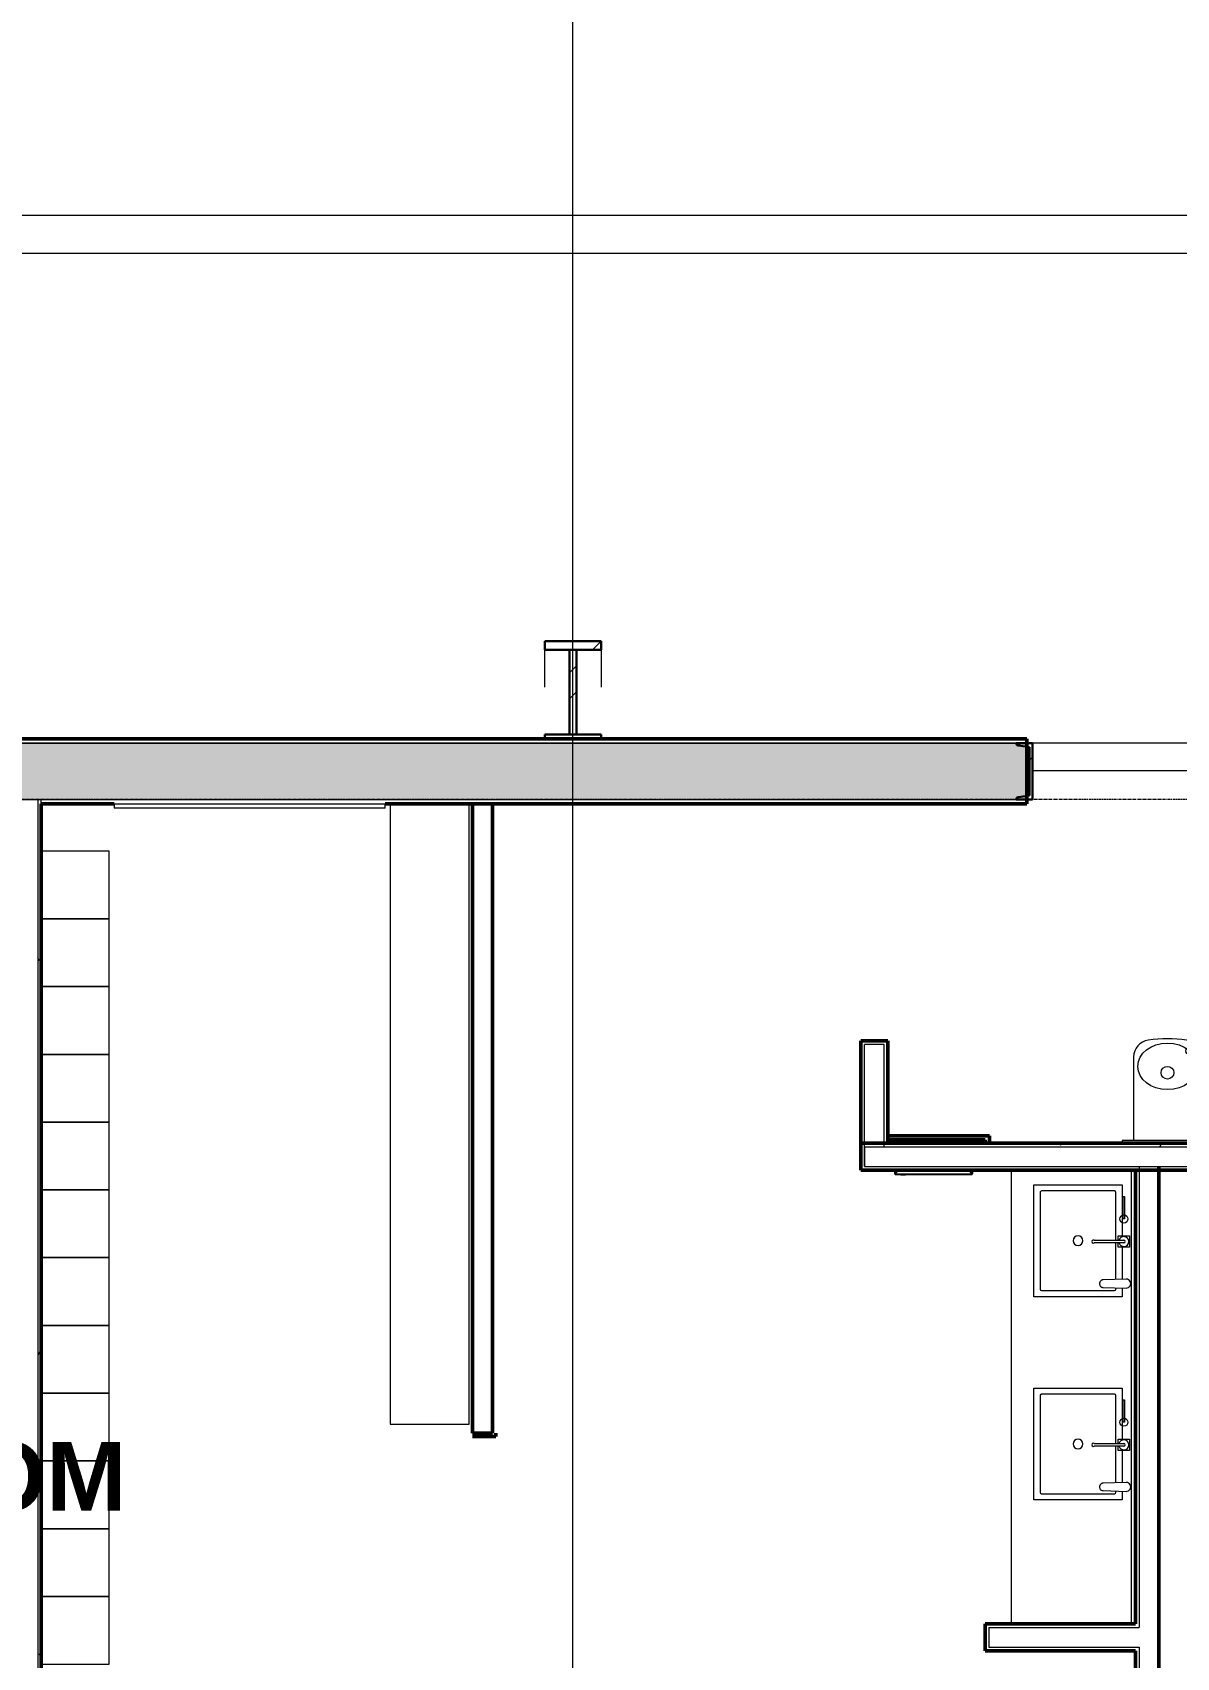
# Model space of a CAD drawing. Header units: inches. Extents: x 15537 to 31673, y -30778 to -16067.
# Drawn here: x 25306.2 to 25508.8, y -22521.5 to -22233.7 of the extents above; entities that cross this region are included whole.
import ezdxf

# ---------------------------------------------------------------- set-up
doc = ezdxf.new("R2010")
doc.units = ezdxf.units.IN
doc.header["$MEASUREMENT"] = 0
doc.linetypes.add('Grid Line 1_2_', pattern=[0.875, 0.5, -0.125, 0.125, -0.125])
for name, color, linetype, lineweight in [('A-AREA', 32, 'Continuous', 9), ('A-AREA-IDEN', 2, 'Continuous', 9), ('A-FLOR', 192, 'Continuous', 13), ('A-GENM', 13, 'Continuous', 9), ('A-WALL', 113, 'Continuous', 13), ('A-WALL-PATT', 111, 'Continuous', 50), ('G-ANNO-SYMB', 111, 'Continuous', 9), ('I-FURN', 30, 'Continuous', 9), ('I-WALL', 2, 'Continuous', 13), ('L-SITE-WALL', 31, 'Continuous', 13), ('P-SANR-FIXT', 6, 'Continuous', 9), ('Q-CASE', 31, 'Continuous', 9), ('Q-SPCQ', 91, 'Continuous', 9), ('S-BEAM', 12, 'Continuous', 9), ('S-COLS', 52, 'Continuous', 9), ('S-GRID', 1, 'Continuous', 9)]:
    doc.layers.add(name, color=color, linetype=linetype, lineweight=lineweight)
doc.styles.add('Arial_B_1', font='arialbd.ttf', dxfattribs={"height": 12.177074})
pattern_1 = [(0, (0, 0), (30.72, 7.68), [1.267, -21.773, 1.267, -21.773, -122.88]), (0, (0, 0), (30.72, 7.68), [-46.08, 1.267, -44.813, 1.267, -21.773, -53.76]), (0, (0, 0), (30.72, 7.68), [-115.2, 1.267, -14.093, 1.267, -37.133]), (120, (11.52, 3.84), (-22.0110751, 22.7643004), [1.267, -21.773, 1.267, -21.773, -122.88]), (120, (11.52, 3.84), (-22.0110751, 22.7643004), [-46.08, 1.267, -44.813, 1.267, -21.773, -53.76]), (120, (11.52, 3.84), (-22.0110751, 22.7643004), [-115.2, 1.267, -14.093, 1.267, -37.133]), (240, (15.36, 19.2), (-8.7089249, -30.4443004), [1.267, -21.773, 1.267, -21.773, -122.88]), (240, (15.36, 19.2), (-8.7089249, -30.4443004), [-46.08, 1.267, -44.813, 1.267, -21.773, -53.76]), (240, (15.36, 19.2), (-8.7089249, -30.4443004), [-115.2, 1.267, -14.093, 1.267, -37.133])]
pattern_2 = [(225, (25401.89, -22360.053), (9.503515, -9.503515), []), (225, (25401.89, -22374.453), (9.503515, -9.503515), [])]

# ---------------------------------------------------------------- blocks, each defined once
blk = doc.blocks.new('Furniture 8 - F_- Enlarged0')
at = {"layer": 'I-FURN', "color": 7}
for p, q in [((25350.61, -22496.3), (25350.61, -22606.18)), ((25364.61, -22606.18), (25364.61, -22496.3)), ((25350.61, -22606.18), (25364.61, -22606.18))]:
    blk.add_line(p, q, dxfattribs=at)
blk = doc.blocks.new('Locker-Double S_- Enlarged1')
at = {"layer": 'I-FURN', "color": 7}
for p, q in [((6, 6), (-6, 6)), ((-6, 6), (-6, -6)), ((6, -6), (6, 6)), ((-6, -6), (6, -6))]:
    blk.add_line(p, q, dxfattribs=at)
blk = doc.blocks.new('Drinking_Founta_- Enlarged1')
at = {"layer": 'P-SANR-FIXT', "color": 7}
for p, q in [((13.07, 19.18), (13.07, 4.38)), ((25.07, 4.38), (25.07, 19.18)), ((29.07, 13.43), (29.07, 4.38)), ((41.07, 4.38), (41.07, 13.43)), ((43.07, 4.38), (11.07, 4.38)), ((11.07, 4.38), (11.07, 3.88)), ((43.07, 3.88), (43.07, 4.38))]:
    blk.add_line(p, q, dxfattribs=at)
for centre, radius in [((22.94, 20.23), 0.625), ((19.07, 16.38), 1.13), ((38.94, 14.51), 0.625), ((35.07, 10.63), 1.13)]:
    blk.add_circle(centre, radius, dxfattribs=at)
for centre, radius, start, end in [((16.07, 19.18), 3, 97.5776, 180), ((19.07, -3.37), 25.75, 82.4224, 97.5776), ((22.07, 19.18), 3, 360, 82.4224), ((32.07, 13.43), 3, 97.5776, 180), ((35.07, -9.12), 25.75, 82.4224, 97.5776), ((38.07, 13.43), 3, 360, 82.4224)]:
    blk.add_arc(centre, radius, start, end, dxfattribs=at)
for centre, ratio in [((19.07, 17.51), 0.786373), ((35.07, 11.76), 0.786365)]:
    blk.add_ellipse(centre, major_axis=(-5.25, 0), ratio=ratio, dxfattribs=at)
blk = doc.blocks.new('Soap_Dispenser-_- Enlarged0')
at = {"layer": 'A-GENM', "color": 7}
for p, q in [((-0.79, 0), (-0.66, -4.1)), ((0.66, -4.1), (0.79, -0.03))]:
    blk.add_line(p, q, dxfattribs=at)
blk.add_arc((0, 0), 0.791, 358.1479, 179.999, dxfattribs=at)
blk.add_open_spline([(-0.66, -4.1), (-0.66, -4.15), (-0.65, -4.25), (-0.6, -4.4), (-0.51, -4.53), (-0.35, -4.67), (-0.08, -4.76), (0.21, -4.73), (0.42, -4.61), (0.56, -4.47), (0.65, -4.29), (0.66, -4.16), (0.66, -4.1)], degree=3, knots=[0, 0, 0, 0, 0.076923, 0.153846, 0.230769, 0.307692, 0.461538, 0.615385, 0.711538, 0.807692, 0.903846, 1, 1, 1, 1], dxfattribs=at)
blk = doc.blocks.new('Dispenser_Dispo_- Enlarged0')
at = {"layer": 'Q-SPCQ', "color": 50, "lineweight": 20}
for p, q in [((25459.7, -22430.43), (25459.7, -22429.89)), ((25459.7, -22429.89), (25459.76, -22429.89)), ((25459.76, -22429.89), (25459.76, -22429.84)), ((25459.76, -22429.89), (25459.76, -22430.43)), ((25459.76, -22429.89), (25471.8, -22429.89)), ((25471.8, -22429.84), (25471.8, -22429.89)), ((25471.8, -22429.89), (25471.8, -22430.43)), ((25471.8, -22429.89), (25471.86, -22429.89)), ((25471.86, -22429.89), (25471.86, -22430.43)), ((25458.89, -22435.86), (25458.89, -22435.26)), ((25458.89, -22435.26), (25459.75, -22435.26)), ((25458.97, -22435.26), (25458.97, -22435.94)), ((25459.05, -22435.21), (25459.05, -22435.18)), ((25459.7, -22435.21), (25459.05, -22435.21)), ((25472.21, -22435.26), (25459.27, -22435.26)), ((25459.27, -22435.26), (25459.27, -22435.55)), ((25459.97, -22435.2), (25459.75, -22435.2)), ((25459.75, -22435.26), (25459.75, -22435.2)), ((25459.77, -22435.26), (25459.77, -22435.2)), ((25459.8, -22435.18), (25459.8, -22435.26)), ((25460.04, -22435.26), (25459.97, -22435.2)), ((25460.43, -22435.18), (25460.43, -22435.26)), ((25460.71, -22435.26), (25460.71, -22435.18)), ((25470.93, -22435.18), (25470.93, -22435.26)), ((25470.96, -22435.26), (25470.96, -22435.18)), ((25471.09, -22435.18), (25471.09, -22435.26)), ((25471.15, -22435.18), (25471.15, -22435.26)), ((25471.76, -22435.18), (25471.76, -22435.26)), ((25472.03, -22435.21), (25471.86, -22435.21)), ((25472.03, -22435.21), (25472.53, -22435.21)), ((25472.03, -22435.25), (25472.03, -22435.21)), ((25472.47, -22435.25), (25472.03, -22435.25)), ((25472.26, -22435.31), (25472.26, -22435.56)), ((25472.26, -22435.55), (25472.27, -22435.33)), ((25472.27, -22435.33), (25472.59, -22435.33)), ((25472.51, -22435.18), (25472.51, -22435.21)), ((25472.53, -22435.18), (25472.53, -22435.21)), ((25472.56, -22435.94), (25472.56, -22435.33)), ((25472.59, -22435.28), (25472.59, -22435.33)), ((25472.59, -22435.33), (25472.64, -22435.33)), ((25472.64, -22435.33), (25472.64, -22435.86)), ((25458.89, -22435.86), (25472.56, -22435.86)), ((25459.27, -22435.55), (25458.97, -22435.86)), ((25458.97, -22435.94), (25472.56, -22435.94)), ((25459.93, -22435.94), (25458.97, -22435.94)), ((25459.93, -22436.07), (25459.93, -22435.94)), ((25460.8, -22436.07), (25459.93, -22436.07)), ((25460.78, -22436.09), (25459.95, -22436.09)), ((25472.56, -22435.94), (25460.8, -22435.94)), ((25460.8, -22435.94), (25460.8, -22436.07)), ((25472.56, -22435.86), (25472.26, -22435.56)), ((25472.56, -22435.86), (25472.64, -22435.86))]:
    blk.add_line(p, q, dxfattribs=at)
for centre, radius, start, end in [((25459.7, -22435.15), 0.0665, 270, 312.1544), ((25472.21, -22435.31), 0.05, 0, 90), ((25472.53, -22435.28), 0.0625, 153.896, 233.1301), ((25472.53, -22435.28), 0.0625, 302.4117, 90.0728), ((25472.53, -22435.28), 0.0625, 359.8391, 90), ((25458.97, -22435.86), 0.0768, 180, 270), ((25458.97, -22435.86), 0.029, 180, 270), ((25459.95, -22436.07), 0.02, 180, 270), ((25460.78, -22436.07), 0.02, 270, 0), ((25472.56, -22435.86), 0.0763, 270, 0)]:
    blk.add_arc(centre, radius, start, end, dxfattribs=at)
blk = doc.blocks.new('Faucet-Lavatory_- Enlarged0')
at = {"layer": 'P-SANR-FIXT'}
for p, q in [((-0.25, 0), (-0.25, 5.25)), ((0.25, 5.25), (0.25, 0)), ((-1, 1), (-0.25, 1)), ((-1, -1), (-1, 1)), ((0.25, 1), (1, 1)), ((1, 1), (1, -1)), ((4, 0.12), (8, 0.12)), ((4, -0.12), (4, 0.12)), ((8, 0.12), (8, -0.12)), ((1, -1), (-1, -1)), ((8, -0.12), (4, -0.12))]:
    blk.add_line(p, q, dxfattribs=at)
blk.add_circle((4, 0), 0.719, dxfattribs=at)
for centre, radius, start, end in [((0, 5.37), 0.281, 332.734, 207.266), ((0, 0), 0.875, 108.1827, 180), ((0, 0), 0.875, 360, 71.8173), ((0, 0), 0.875, 180, 360), ((0, 0), 0.25, 180, 0)]:
    blk.add_arc(centre, radius, start, end, dxfattribs=at)
blk = doc.blocks.new('Bradley-Washroo_- Enlarged1')
at = {"layer": 'Q-SPCQ', "color": 7}
for p, q in [((25320.64, -22370.3), (25368.64, -22370.3)), ((25320.64, -22370.3), (25320.64, -22371.05)), ((25368.64, -22371.05), (25320.64, -22371.05)), ((25368.64, -22371.05), (25368.64, -22370.3))]:
    blk.add_line(p, q, dxfattribs=at)
blk = doc.blocks.new('Counter Top - 2_- Enlarged0')
at = {"layer": 'Q-CASE', "color": 7}
for p, q in [((33.11, -0.75), (-47.26, -0.75)), ((-47.26, -22), (33.11, -22))]:
    blk.add_line(p, q, dxfattribs=at)
blk = doc.blocks.new('Sink-Under_Coun_- Enlarged0')
at = {"layer": 'P-SANR-FIXT', "color": 7}
for p, q in [((-9.91, -7.81), (-9.91, 7.81)), ((-9.91, 7.81), (-0.85, 7.81)), ((-8.81, 6.46), (-8.81, -6.46)), ((-0.1, 6.71), (-8.56, 6.71)), ((6.87, 6.71), (0.4, 6.71)), ((1.15, 7.81), (6.83, 7.81)), ((8.56, 6.71), (8.33, 6.71)), ((8.37, 7.81), (9.91, 7.81)), ((8.81, -6.46), (8.81, 6.46)), ((9.91, 7.81), (9.91, -7.81)), ((9.91, -7.81), (-9.91, -7.81)), ((-8.56, -6.71), (8.56, -6.71))]:
    blk.add_line(p, q, dxfattribs=at)
for centre, radius, start, end in [((-8.56, 6.46), 0.25, 90, 180), ((8.56, 6.46), 0.25, 360, 90), ((0, 0), 0.875, 360, 180), ((0, 0), 0.875, 180, 360), ((-8.56, -6.46), 0.25, 180, 270), ((8.56, -6.46), 0.25, 270, 360)]:
    blk.add_arc(centre, radius, start, end, dxfattribs=at)
blk = doc.blocks.new('Locker Rooms an_- Enlarged0')
at = {"layer": 'A-WALL-PATT', "lineweight": 9}
h = blk.add_hatch(dxfattribs=at)
h.set_pattern_fill('FP_13', style=0, pattern_type=2)
h.set_pattern_definition(pattern_1)
h.paths.add_polyline_path([(25452.89, -22434.55), (25453.52, -22434.55), (25453.52, -22431.05), (25501.52, -22431.05), (25501.52, -22430.43), (25452.89, -22430.43), (25452.89, -22431.05)], flags=0)
h = blk.add_hatch(dxfattribs=at)
h.set_pattern_fill('FP_13', style=0, pattern_type=2)
h.set_pattern_definition(pattern_1)
h.paths.add_polyline_path([(25501.52, -22691.3), (25502.14, -22691.3), (25502.14, -22519.68), (25501.52, -22519.68), (25501.52, -22690.76)], flags=0)
h.paths.add_polyline_path([(25501.52, -22516.18), (25502.14, -22516.18), (25502.14, -22434.55), (25501.52, -22434.55), (25501.52, -22515.55)], flags=0)
at = {"layer": 'A-WALL', "color": 10}
for p, q in [((25453.52, -22431.05), (25453.52, -22434.55)), ((25453.52, -22431.05), (25501.52, -22431.05)), ((25501.52, -22431.05), (25502.14, -22431.05)), ((25453.52, -22434.55), (25501.52, -22434.55)), ((25501.52, -22434.55), (25502.14, -22434.55)), ((25502.14, -22434.55), (25502.14, -22516.18)), ((25475.52, -22516.18), (25475.52, -22519.68)), ((25475.52, -22516.18), (25501.52, -22516.18)), ((25501.52, -22516.18), (25502.14, -22516.18)), ((25475.52, -22519.68), (25501.52, -22519.68)), ((25501.52, -22519.68), (25502.14, -22519.68)), ((25502.14, -22519.68), (25502.14, -22691.3))]:
    blk.add_line(p, q, dxfattribs=at)
at = {"layer": 'I-WALL', "color": 250, "lineweight": 50}
for p, q in [((25384.14, -22370.3), (25384.14, -22481.74)), ((25387.64, -22370.3), (25384.14, -22370.3)), ((25387.64, -22481.74), (25387.64, -22370.3)), ((25474.89, -22429.09), (25457.64, -22429.09)), ((25457.64, -22429.09), (25457.64, -22429.84)), ((25475.64, -22429.09), (25474.89, -22429.09)), ((25475.64, -22430.43), (25475.64, -22429.09)), ((25501.52, -22430.43), (25452.89, -22430.43)), ((25452.89, -22430.43), (25452.89, -22431.05)), ((25452.89, -22431.05), (25452.89, -22434.55)), ((25457.64, -22429.84), (25474.89, -22429.84)), ((25474.89, -22429.84), (25474.89, -22430.43)), ((25474.89, -22430.43), (25475.64, -22430.43)), ((25452.89, -22434.55), (25452.89, -22435.18)), ((25452.89, -22435.18), (25501.52, -22435.18)), ((25501.52, -22435.18), (25501.52, -22515.55)), ((25505.64, -22695.43), (25505.64, -22434.55)), ((25384.14, -22481.74), (25387.64, -22481.74)), ((25387.64, -22481.74), (25384.14, -22481.74)), ((25384.14, -22482.37), (25388.27, -22482.37)), ((25388.27, -22482.37), (25388.27, -22481.74)), ((25501.52, -22515.55), (25474.89, -22515.55)), ((25474.89, -22515.55), (25474.89, -22516.18)), ((25474.89, -22516.18), (25474.89, -22519.68)), ((25474.89, -22519.68), (25474.89, -22520.3)), ((25474.89, -22520.3), (25501.52, -22520.3)), ((25501.52, -22520.3), (25501.52, -22691.3))]:
    blk.add_line(p, q, dxfattribs=at)
at = {"color": 10, "lineweight": 13}
for name, p in [('Bradley-Washroo_- Enlarged1', (0, 0)), ('Furniture 8 - F_- Enlarged0', (18.9, 126)), ('Drinking_Founta_- Enlarged1', (25488.1, -22434.31)), ('Dispenser_Dispo_- Enlarged0', (0, 0))]:
    blk.add_blockref(name, p, dxfattribs=at)
for name, p, rotation in [('Locker-Double S_- Enlarged1', (25313.77, -22384.68), 270), ('Locker-Double S_- Enlarged1', (25313.77, -22396.68), 270), ('Locker-Double S_- Enlarged1', (25313.77, -22408.68), 270), ('Locker-Double S_- Enlarged1', (25313.77, -22420.68), 270), ('Locker-Double S_- Enlarged1', (25313.77, -22432.68), 270), ('Counter Top - 2_- Enlarged0', (25501.52, -22482.44), 269.9999999999997), ('Sink-Under_Coun_- Enlarged0', (25491.33, -22447.68), 270), ('Locker-Double S_- Enlarged1', (25313.77, -22444.68), 270), ('Faucet-Lavatory_- Enlarged0', (25499.45, -22447.83), 90.00000000000037), ('Locker-Double S_- Enlarged1', (25313.77, -22456.68), 270), ('Soap_Dispenser-_- Enlarged0', (25499.87, -22455.28), 269.9999999999698), ('Locker-Double S_- Enlarged1', (25313.77, -22468.68), 270), ('Locker-Double S_- Enlarged1', (25313.77, -22480.68), 270), ('Sink-Under_Coun_- Enlarged0', (25491.33, -22483.68), 270), ('Faucet-Lavatory_- Enlarged0', (25499.45, -22483.83), 90.00000000000037), ('Locker-Double S_- Enlarged1', (25313.77, -22492.68), 270), ('Soap_Dispenser-_- Enlarged0', (25499.87, -22491.28), 269.9999999999595), ('Locker-Double S_- Enlarged1', (25313.77, -22504.68), 270), ('Locker-Double S_- Enlarged1', (25313.77, -22516.68), 270)]:
    blk.add_blockref(name, p, dxfattribs=dict(at, rotation=rotation))
blk = doc.blocks.new('columns and gir_- Enlarged1')
at = {"layer": 'S-BEAM'}
h = blk.add_hatch(dxfattribs=at)
h.set_pattern_fill('FP_27', color=256, style=0, pattern_type=2)
h.set_pattern_definition(pattern_2)
h.paths.add_polyline_path([(0, -1.25), (-5, -1.25), (-5, -2), (5, -2), (5, -1.25)], flags=0)
h.paths.add_polyline_path([(5, -17.03), (-5, -17.03), (-5, -18.55), (5, -18.55)], flags=0)
h.paths.add_polyline_path([(5, -1204.89), (-5, -1204.89), (-5, -1206.4), (5, -1206.4)], flags=0)
h.paths.add_polyline_path([(5, -1224.25), (-5, -1224.25), (-5, -1225), (5, -1225)], flags=0)
h = blk.add_hatch(dxfattribs=at)
h.set_pattern_fill('FP_27', color=256, style=0, pattern_type=2)
h.set_pattern_definition(pattern_2)
h.paths.add_polyline_path([(0.62, -2), (-0.63, -2), (-0.63, -17.03), (0.62, -17.03), (0.62, -4.78)], flags=0)
h.paths.add_polyline_path([(-0.63, -1206.4), (-0.63, -1224.25), (0.62, -1224.25), (0.62, -1206.4)], flags=0)
at = {"layer": 'S-BEAM', "lineweight": 30}
for p, q in [((-5, -1.25), (-5, -2)), ((-5, -2), (5, -2)), ((0.62, -2), (-0.63, -2)), ((-0.63, -2), (-0.63, -17.03)), ((0.62, -17.03), (0.62, -2)), ((5, -2), (5, -1.25)), ((5, -17.03), (-5, -17.03)), ((-5, -17.03), (-5, -18.55)), ((-0.63, -17.03), (0.62, -17.03)), ((5, -18.55), (5, -17.03)), ((-5, -18.55), (5, -18.55))]:
    blk.add_line(p, q, dxfattribs=at)
at = {"layer": 'S-BEAM'}
for p, q in [((-5, -17.03), (-5, -10.42)), ((5, -10.42), (5, -17.03))]:
    blk.add_line(p, q, dxfattribs=at)

msp = doc.modelspace()

# ---------------------------------------------------------------- hatches: boundary and pattern name
at = {"layer": 'A-WALL-PATT', "lineweight": 9}
h = msp.add_hatch(dxfattribs=at)
h.set_pattern_fill('FP_14', color=256, style=0, pattern_type=2)
h.set_pattern_definition([(161.57, (0.48, 0.48), (-3.839953776, -1.544e-05), [0, -27.322, 3.034, 0]), (18.43, (-0.48, 0.48), (-3.839953776, 1.544e-05), [0, -27.322, 3.034, 0]), (108.43, (0.48, 0.48), (1.919622, -9.60052459), [9.106, -21.25]), (71.57, (-0.48, 0.48), (1.919622, 9.60052459), [9.106, -21.25])])
h.paths.add_polyline_path([(25739.515, -22369.553), (25739.515, -22359.553), (25562.765, -22359.553), (25562.765, -22369.553), (25685.516, -22369.553)], flags=0)
h.paths.add_polyline_path([(25482.265, -22369.553), (25482.265, -22359.553), (25160.765, -22359.553), (25160.765, -22369.553), (25477.509, -22369.553)], flags=0)
h.paths.add_polyline_path([(25118.765, -22369.553), (25118.765, -22359.553), (24919.515, -22359.553), (24919.515, -22369.553), (24992.159, -22369.553)], flags=0)
h.paths.add_polyline_path([(24842.89, -22369.553), (24842.89, -22359.553), (24630.015, -22359.553), (24630.015, -22369.553), (24714.816, -22369.553)], flags=0)
h.paths.add_polyline_path([(22799.39, -22369.553), (22799.39, -22359.553), (22771.389, -22359.553), (22771.389, -22369.553), (22773.418, -22369.553)], flags=0)
h = msp.add_hatch(dxfattribs=at)
h.set_pattern_fill('FP_13', color=256, style=0, pattern_type=2)
h.set_pattern_definition(pattern_1)
h.paths.add_polyline_path([(25307.765, -22787.303), (25307.765, -22369.553), (25307.14, -22369.553), (25307.14, -22787.303)], flags=0)
h = msp.add_hatch(dxfattribs=at)
h.set_pattern_fill('FP_13', color=256, style=0, pattern_type=2)
h.set_pattern_definition(pattern_1)
h.paths.add_polyline_path([(25588.015, -22431.053), (25588.015, -22430.428), (25457.015, -22430.428), (25457.015, -22431.053), (25546.845, -22431.053)], flags=0)
at = {"layer": 'S-COLS'}
h = msp.add_hatch(dxfattribs=at)
h.set_pattern_fill('FP_11', color=256, style=0, pattern_type=2)
h.set_pattern_definition([(45, (0, 0), (-9.503515, 9.503515), []), (45, (0, 14.4), (-9.503515, 9.503515), [])])
h.paths.add_polyline_path([(25483.265, -22369.553), (25483.265, -22359.553), (25480.375, -22359.553), (25480.503, -22359.861), (25480.811, -22359.989), (25482.739, -22360.294), (25482.739, -22368.811), (25480.811, -22369.117), (25480.503, -22369.245), (25480.375, -22369.553)], flags=0)

# ---------------------------------------------------------------- linework, layer by layer
at = {"layer": 'A-AREA'}
for p, q in [((25482.739, -22364.49), (25482.265, -22364.49)), ((25561.765, -22364.49), (25483.265, -22364.49))]:
    msp.add_line(p, q, dxfattribs=at)
at = {"layer": 'A-FLOR'}
msp.add_line((24603.39, -22266.053), (26010.64, -22266.053), dxfattribs=at)
at = {"layer": 'A-WALL'}
for p, q in [((25160.765, -22359.553), (25482.265, -22359.553)), ((25160.765, -22369.553), (25482.265, -22369.553)), ((25307.14, -22369.553), (25307.14, -22787.303)), ((25307.765, -22370.303), (25307.765, -22369.553)), ((25453.515, -22434.553), (25453.515, -22412.928)), ((25457.015, -22412.928), (25453.515, -22412.928)), ((25457.015, -22431.053), (25457.015, -22412.928)), ((25457.015, -22431.053), (25588.015, -22431.053)), ((25453.515, -22434.553), (25591.515, -22434.553))]:
    msp.add_line(p, q, dxfattribs=at)
at = {"layer": 'G-ANNO-SYMB'}
msp.add_line((26314.633, -22272.833), (22003.894, -22272.833), dxfattribs=at)
at = {"layer": 'I-WALL', "lineweight": 50}
for p, q in [((25307.765, -22786.553), (25307.765, -22370.303)), ((25452.89, -22412.303), (25452.89, -22435.178)), ((25457.64, -22412.303), (25452.89, -22412.303)), ((25457.64, -22430.428), (25457.64, -22412.303)), ((25587.39, -22430.428), (25457.64, -22430.428)), ((25452.89, -22435.178), (25592.14, -22435.178))]:
    msp.add_line(p, q, dxfattribs=at)
at = {"layer": 'L-SITE-WALL', "lineweight": 50}
for p, q in [((25482.265, -22358.803), (25160.765, -22358.803)), ((25482.265, -22370.303), (25482.265, -22358.803)), ((25307.765, -22370.303), (25320.64, -22370.303)), ((25368.64, -22370.303), (25482.265, -22370.303))]:
    msp.add_line(p, q, dxfattribs=at)
at = {"layer": 'S-COLS', "lineweight": 30}
for p, q in [((25483.265, -22359.553), (25480.375, -22359.553)), ((25480.811, -22359.989), (25482.739, -22360.294)), ((25482.739, -22360.294), (25482.739, -22368.811)), ((25483.265, -22369.553), (25483.265, -22359.553)), ((25482.739, -22368.811), (25480.811, -22369.117)), ((25480.375, -22369.553), (25483.265, -22369.553))]:
    msp.add_line(p, q, dxfattribs=at)
for centre, start, end in [((25480.811, -22359.553), 180, 270), ((25480.811, -22369.553), 90, 180)]:
    msp.add_arc(centre, 0.436, start, end, dxfattribs=at)
at = {"layer": 'S-GRID', "linetype": 'Grid Line 1_2_'}
for p, q in [((25401.89, -23095.8), (25401.89, -20550.053)), ((25401.89, -23413.241), (25401.89, -20902.428)), ((26719.064, -22359.553), (22653.513, -22359.553)), ((27097.467, -22359.553), (22737.513, -22359.553)), ((27049.467, -22369.553), (22737.513, -22369.553))]:
    msp.add_line(p, q, dxfattribs=at)

# ---------------------------------------------------------------- block references
at = {"lineweight": 5}
msp.add_blockref('Locker Rooms an_- Enlarged0', (0, 0), dxfattribs=at)
at = {"layer": 'S-BEAM', "rotation": 180}
msp.add_blockref('columns and gir_- Enlarged1', (25401.89, -22360.053), dxfattribs=at)

# ---------------------------------------------------------------- texts
at = {"layer": 'A-AREA-IDEN', "insert": (25252.414, -22483.322), "char_height": 12.17707, "width": 163.008, "attachment_point": 2, "line_spacing_factor": 0.938532, "style": 'Arial_B_1'}
msp.add_mtext('LAUNDRY ROOM', dxfattribs=at)

doc.saveas('drawing.dxf')
